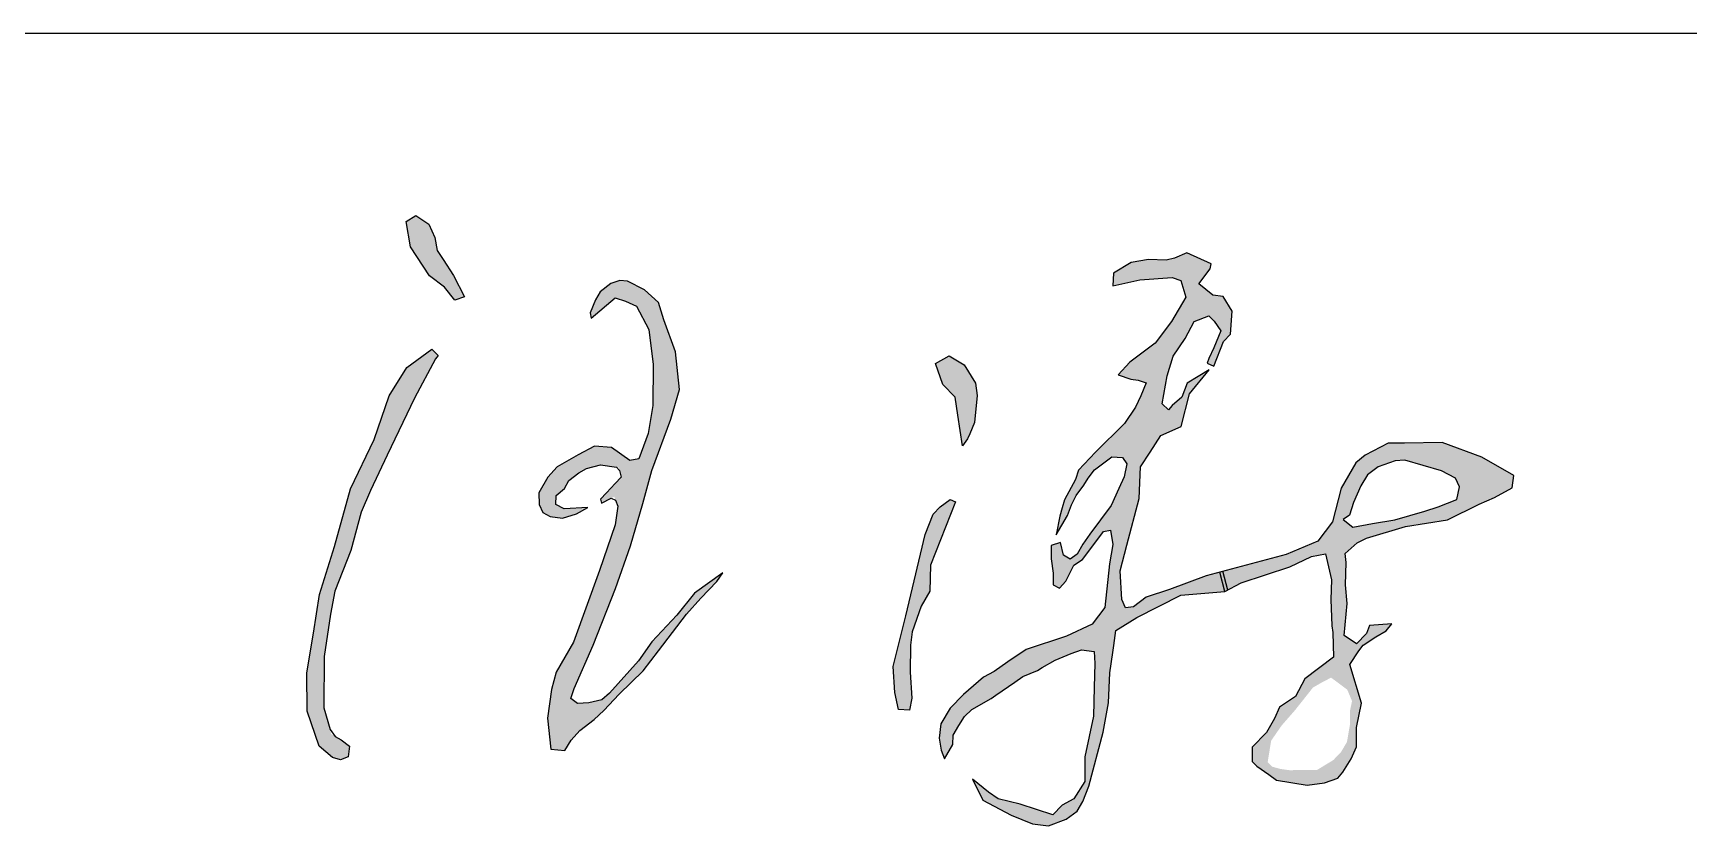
# Model space of a CAD drawing. Extents: x 1169373 to 1354985, y 649019 to 904199.
# Drawn here: x 1350008 to 1352909, y 764865 to 766255 of the extents above; entities that cross this region are included whole.
import ezdxf

# ---------------------------------------------------------------- set-up
doc = ezdxf.new("R2010")
doc.units = 0
doc.header["$LTSCALE"] = 1000
doc.header["$MEASUREMENT"] = 0
doc.layers.add('PUB_TEXT', color=7, linetype='Continuous')
doc.layers.add('图框', color=7, linetype='Continuous')

msp = doc.modelspace()

# ---------------------------------------------------------------- hatches: boundary and pattern name
at = {"layer": 'PUB_TEXT'}
h = msp.add_hatch(color=4, dxfattribs=at)
h.paths.add_polyline_path([(1350676, 765614.8), (1350716.5, 765690.6), (1350706.5, 765700.6), (1350662.3, 765668.7), (1350631.7, 765619.1), (1350605.5, 765542.4), (1350563.9, 765455.5), (1350535.6, 765354.7), (1350509.5, 765270.8), (1350499.1, 765202.5), (1350487.5, 765133.3), (1350488, 765066.1), (1350509.2, 765004.4), (1350532, 764984.7), (1350546.2, 764980.6), (1350559.8, 764986.2), (1350561.9, 765004.9), (1350547.2, 765015.5), (1350530.2, 765025.7), (1350517.2, 765071.8), (1350517.9, 765162.1), (1350528.6, 765236.2), (1350536.3, 765276.5), (1350564.3, 765347.8), (1350582.3, 765415), (1350598.7, 765453), (1350628.3, 765515)])
h.paths.add_polyline_path([(1350726.3, 765858.1), (1350715.8, 765873.5), (1350711.7, 765896.2), (1350701.2, 765919.8), (1350678.4, 765935.2), (1350661.4, 765924.6), (1350668.7, 765880), (1350702, 765828.9), (1350728.7, 765809.5), (1350746.6, 765786.8), (1350763.6, 765792.5), (1350744.2, 765829.8)])
h = msp.add_hatch(color=4, dxfattribs=at)
h.paths.add_polyline_path([(1351942, 765230.1), (1352019, 765269.6), (1352096.4, 765275.6), (1352087.3, 765309.7), (1352063.7, 765303.4), (1351999.4, 765279.3), (1351958.4, 765266), (1351936.1, 765249), (1351921.8, 765247.2), (1351915.5, 765261.5), (1351912.9, 765312.3), (1351924.5, 765356.9), (1351945.9, 765438.9), (1351948.3, 765494.1), (1351965.2, 765520.2), (1351984, 765549.1), (1352019.5, 765565.2), (1352034.3, 765622.3), (1352068.8, 765664.5), (1352030.4, 765641.2), (1352020.6, 765616.5), (1352003.7, 765602), (1351997.6, 765594.1), (1351986.6, 765604.6), (1351994.9, 765653.9), (1352005.5, 765688.2), (1352026.6, 765719.4), (1352042.5, 765749.4), (1352068, 765759), (1352077.3, 765749.8), (1352089.2, 765732.6), (1352076.8, 765702.7), (1352068, 765684.2), (1352064.9, 765676.3), (1352076.8, 765670.6), (1352093.6, 765714.2), (1352105.9, 765726.9), (1352109, 765767.4), (1352093.3, 765792.8), (1352074.9, 765795.1), (1352050.4, 765815.1), (1352070.5, 765841.2), (1352072.2, 765850.1), (1352029.3, 765869.6), (1352008.1, 765860.2), (1351993.1, 765856.8), (1351962.5, 765857.9), (1351931.8, 765852.4), (1351901.2, 765834), (1351900, 765811.9), (1351947.3, 765822.1), (1352003.6, 765826), (1352019, 765820.9), (1352028, 765791.5), (1352002.4, 765749.3), (1351974.2, 765710.9), (1351929.4, 765677.7), (1351909, 765655.9), (1351931.3, 765648.1), (1351944.2, 765646.3), (1351958.4, 765641.4), (1351949, 765618.8), (1351939.3, 765598.8), (1351920.2, 765570.4), (1351869.3, 765520.1), (1351839.8, 765488.4), (1351834.5, 765472.2), (1351815.4, 765436.7), (1351810.9, 765422.2), (1351806.8, 765408.1), (1351800.5, 765375.3), (1351820.6, 765408.8), (1351827.3, 765427.7), (1351835.6, 765444.2), (1351849, 765462), (1351856.9, 765474.2), (1351868, 765489.2), (1351881.8, 765499.4), (1351898, 765511.6), (1351916.9, 765510.9), (1351924.4, 765499.8), (1351920, 765476.6), (1351910.6, 765456.1), (1351896.8, 765426.5), (1351859.7, 765376.5), (1351847.1, 765358.7), (1351837.6, 765341), (1351825, 765332.7), (1351813.5, 765339.4), (1351808.4, 765361.9), (1351791.9, 765356.5), (1351791.9, 765333.1), (1351795.4, 765307.7), (1351795.4, 765287.3), (1351806.3, 765281.8), (1351817.3, 765293.7), (1351831.3, 765321.7), (1351846.7, 765332.1), (1351871.7, 765365), (1351883.6, 765381), (1351895.6, 765383.5), (1351899.6, 765358), (1351894.1, 765324.1), (1351886.1, 765247.5), (1351863.7, 765218.6), (1351818.8, 765197.2), (1351748, 765174.3), (1351715.9, 765152.3), (1351691.9, 765135.3), (1351673, 765125.8), (1351638.3, 765095.1), (1351614.9, 765071.3), (1351598.6, 765043.6), (1351595.4, 765018.4), (1351599.2, 764997.7), (1351604.9, 764982.6), (1351619.3, 765007.8), (1351620, 765024.1), (1351630, 765041.1), (1351640.1, 765056.8), (1351652.7, 765068.8), (1351686.7, 765088.3), (1351694.9, 765093.9), (1351728.3, 765116.6), (1351742.1, 765126.6), (1351767.9, 765137.3), (1351776.1, 765142.4), (1351798.8, 765155.6), (1351827.1, 765166.9), (1351844.7, 765173.8), (1351867.4, 765170.7), (1351868.6, 765149.3), (1351867.4, 765107.8), (1351866.1, 765057.4), (1351851, 764986), (1351851, 764943), (1351831.3, 764912.6), (1351810.8, 764901), (1351794.6, 764884), (1351737.4, 764902.8), (1351698.9, 764912.6), (1351681.9, 764924.3), (1351654.1, 764946.6), (1351672, 764909.9), (1351721.8, 764883.4), (1351759, 764868.4), (1351787.3, 764864.9), (1351817.8, 764876.4), (1351837.2, 764890.5), (1351847.4, 764907.7), (1351857.6, 764934.7), (1351882.8, 765029.3), (1351892.2, 765080.8), (1351894.7, 765133), (1351899.8, 765168.8), (1351901.7, 765181.4), (1351905.4, 765207.7)])
h.paths.add_polyline_path([(1352210, 765318.8), (1352248.2, 765336.9), (1352272.3, 765341.9), (1352283.2, 765296.3), (1352281.8, 765261.7), (1352283.9, 765215.8), (1352285.3, 765203.8), (1352286.7, 765160.7), (1352236.4, 765122.9), (1352220.1, 765091.9), (1352191.9, 765072.9), (1352183.4, 765053.1), (1352169.3, 765028.4), (1352143.9, 765003), (1352143.9, 764977.6), (1352152.3, 764969.8), (1352173.5, 764955), (1352186.9, 764945.1), (1352240.6, 764936), (1352271, 764940.2), (1352294.3, 764948.7), (1352302.8, 764959.3), (1352317.6, 764982.5), (1352326.8, 765003.7), (1352326.8, 765037.6), (1352335.9, 765079.9), (1352315.5, 765147.6), (1352331, 765171.6), (1352338.8, 765181.5), (1352360.7, 765196.3), (1352379, 765206.9), (1352388.9, 765218.9), (1352349.8, 765216.3), (1352344.6, 765202), (1352326.8, 765183.8), (1352305.5, 765198.8), (1352310.4, 765254.9), (1352307.4, 765287.6), (1352308.9, 765326.8), (1352306.9, 765342.6), (1352328.3, 765361), (1352344.6, 765369.4), (1352412.6, 765389.9), (1352486.6, 765401.5), (1352542, 765429.1), (1352568.7, 765440.7), (1352600, 765457.6), (1352602.6, 765479), (1352546.4, 765511.1), (1352476.8, 765537), (1352410.8, 765536.1), (1352382.2, 765536.1), (1352342.1, 765514.7), (1352326, 765501.3), (1352300.1, 765456.8), (1352285, 765397.9), (1352259.1, 765364), (1352203.8, 765340.9), (1352092.8, 765311.2), (1352101.6, 765278.4), (1352124.6, 765290.7)])
h.paths.add_polyline_path([(1352303.7, 765402.2), (1352314.7, 765409.9), (1352321.6, 765431.7), (1352334.7, 765461.1), (1352346, 765480.4), (1352364.7, 765494.2), (1352394.7, 765504.8), (1352411.6, 765506), (1352475.7, 765487.1), (1352500.4, 765474.3), (1352507.3, 765459), (1352502.9, 765437.3), (1352470.3, 765424.4), (1352446.5, 765416.5), (1352394.2, 765401.7), (1352355.1, 765394.8), (1352320.5, 765388.4)], flags=16)
h.paths.add_polyline_path([(1352267.4, 765117), (1352282.4, 765124.8), (1352310.8, 765103.6), (1352319.1, 765083.6), (1352315.8, 765068.1), (1352315.8, 765044.7), (1352310.2, 765012), (1352299.7, 764994.2), (1352286.3, 764980.3), (1352258, 764963.1), (1352209.6, 764962.5), (1352193.5, 764964.7), (1352179.5, 764968.6), (1352171.2, 764976.4), (1352177.3, 765014.2), (1352195.7, 765040.9), (1352219, 765067.5), (1352250.7, 765107.5)], flags=16)
h.paths.add_polyline_path([(1352092.8, 765311.2), (1352087.3, 765309.7), (1352096.4, 765275.6), (1352101.6, 765278.4)], flags=17)
msp.add_hatch(color=4, dxfattribs=at).paths.add_polyline_path([(1351032.3, 765425.1), (1351027.9, 765392.5), (1351000.2, 765312.6), (1350954.9, 765186.8), (1350924.1, 765134.5), (1350916.2, 765103.7), (1350909.1, 765053.6), (1350914.8, 764999.2), (1350939.2, 764997), (1350950.6, 765014.9), (1350965.7, 765032.1), (1350990.8, 765051.5), (1351008, 765067.2), (1351034.5, 765095.9), (1351076.8, 765136.7), (1351103.4, 765171.8), (1351152.8, 765236.3), (1351177.9, 765264.2), (1351205.9, 765293.6), (1351216.6, 765308.6), (1351166.6, 765272.9), (1351135.9, 765234.2), (1351091.7, 765187.6), (1351068.3, 765154.3), (1351017.9, 765097.4), (1351004.4, 765085.8), (1350981.6, 765080.4), (1350961.9, 765079.6), (1350949.8, 765088.1), (1350956.1, 765105.5), (1350989.4, 765181.8), (1351028.2, 765281), (1351054.8, 765355.6), (1351076.3, 765430.2), (1351092.1, 765487.8), (1351125.1, 765577.9), (1351140.2, 765629.7), (1351133.3, 765696.1), (1351112.7, 765752.3), (1351103.7, 765782.4), (1351079.1, 765804.5), (1351049.4, 765820.1), (1351035.9, 765821.1), (1351020.3, 765815.6), (1351001.2, 765801), (1350993.2, 765787), (1350984.1, 765764.4), (1350985.4, 765755), (1351027.8, 765790.4), (1351046, 765785), (1351065.1, 765775.9), (1351086.9, 765734.9), (1351094, 765673.9), (1351093.5, 765601.9), (1351085.4, 765552.6), (1351069.2, 765508.3), (1351053.6, 765505.4), (1351021.1, 765528.4), (1350991.7, 765530.4), (1350963, 765515.5), (1350926.3, 765494.2), (1350909.6, 765476.1), (1350893.7, 765448.8), (1350894.4, 765428.2), (1350901.1, 765414.4), (1350913.5, 765407), (1350935.2, 765404.2), (1350960, 765411.9), (1350979.8, 765423.3), (1350938.3, 765420.5), (1350923.8, 765428.2), (1350924.2, 765444.2), (1350938.7, 765456.6), (1350946.5, 765470.1), (1350971.8, 765489.8), (1351001.8, 765498.1), (1351033.8, 765493.3), (1351038.4, 765476.1), (1351027.4, 765465.1), (1351012.5, 765448.8), (1351002.2, 765437.5), (1351003.6, 765430.7), (1351026.1, 765442)])
h = msp.add_hatch(color=4, dxfattribs=at)
h.paths.add_polyline_path([(1351614.6, 765437.1), (1351597, 765424.1), (1351585, 765411.6), (1351571, 765375.6), (1351551.4, 765294.2), (1351537.3, 765233.4), (1351514.8, 765144.4), (1351518.1, 765098.8), (1351524.3, 765068.9), (1351543.5, 765067.8), (1351547.4, 765088.6), (1351544.6, 765134.2), (1351545.1, 765181.9), (1351548.2, 765204.9), (1351564.1, 765250.1), (1351578.9, 765276.4), (1351580.1, 765322), (1351624.4, 765433.2)])
h.paths.add_polyline_path([(1351623.7, 765616.2), (1351628.4, 765584.9), (1351636.4, 765531.1), (1351645.2, 765543.2), (1351649.2, 765552), (1351657.3, 765572), (1351662.1, 765619.4), (1351658.9, 765641), (1351639.6, 765673.1), (1351613.1, 765689.1), (1351589, 765675.5), (1351601.9, 765638.6)])

# ---------------------------------------------------------------- linework, layer by layer
at = {"layer": 'PUB_TEXT', "color": 4}
for p, q in [((1352096.4, 765275.6), (1352087.3, 765309.7)), ((1352101.6, 765278.4), (1352092.8, 765311.2))]:
    msp.add_line(p, q, dxfattribs=at)
for points in [[(1350702, 765828.9), (1350668.7, 765880), (1350661.4, 765924.6), (1350678.4, 765935.2), (1350701.2, 765919.8), (1350711.7, 765896.2), (1350715.8, 765873.5), (1350726.3, 765858.1), (1350744.2, 765829.8), (1350763.6, 765792.5), (1350746.6, 765786.8), (1350728.7, 765809.5), (1350702, 765828.9)], [(1350985.4, 765755), (1351027.8, 765790.4), (1351046, 765785), (1351065.1, 765775.9), (1351086.9, 765734.9), (1351094, 765673.9), (1351093.5, 765601.9), (1351085.4, 765552.6), (1351069.2, 765508.3), (1351053.6, 765505.4), (1351021.1, 765528.4), (1350991.7, 765530.4), (1350963, 765515.5), (1350926.3, 765494.2), (1350909.6, 765476.1), (1350893.7, 765448.8), (1350894.4, 765428.2), (1350901.1, 765414.4), (1350913.5, 765407), (1350935.2, 765404.2), (1350960, 765411.9), (1350979.8, 765423.3), (1350938.3, 765420.5), (1350923.8, 765428.2), (1350924.2, 765444.2), (1350938.7, 765456.6), (1350946.5, 765470.1), (1350964.2, 765483.9), (1350977.4, 765491.3), (1351001.8, 765498.1), (1351030.2, 765493.8), (1351035.2, 765488.1), (1351038.4, 765476.1), (1351027.4, 765465.1), (1351012.5, 765448.8), (1351002.2, 765437.5), (1351003.6, 765430.7), (1351020.6, 765439.2), (1351028.4, 765435.7), (1351032.3, 765425.1), (1351027.9, 765392.5), (1351000.2, 765312.6), (1350954.9, 765186.8), (1350924.1, 765134.5), (1350916.2, 765103.7), (1350909.1, 765053.6), (1350914.8, 764999.2), (1350939.2, 764997), (1350950.6, 765014.9), (1350965.7, 765032.1), (1350990.8, 765051.5), (1351008, 765067.2), (1351034.5, 765095.9), (1351076.8, 765136.7), (1351103.4, 765171.8), (1351152.8, 765236.3), (1351177.9, 765264.2), (1351205.9, 765293.6), (1351216.6, 765308.6), (1351166.6, 765272.9), (1351135.9, 765234.2), (1351091.7, 765187.6), (1351068.3, 765154.3), (1351017.9, 765097.4), (1351004.4, 765085.8), (1350981.6, 765080.4), (1350961.9, 765079.6), (1350949.8, 765088.1), (1350956.1, 765105.5), (1350989.4, 765181.8), (1351028.2, 765281), (1351054.8, 765355.6), (1351076.3, 765430.2), (1351092.1, 765487.8), (1351125.1, 765577.9), (1351140.2, 765629.7), (1351133.3, 765696.1), (1351112.7, 765752.3), (1351103.7, 765782.4), (1351079.1, 765804.5), (1351049.4, 765820.1), (1351035.9, 765821.1), (1351020.3, 765815.6), (1351001.2, 765801), (1350993.2, 765787), (1350984.1, 765764.4), (1350984.1, 765764.4), (1350985.4, 765755)], [(1350712.9, 765683.9), (1350676, 765614.8), (1350628.3, 765515), (1350598.7, 765453), (1350582.3, 765415), (1350564.3, 765347.8), (1350536.3, 765276.5), (1350528.6, 765236.2), (1350517.9, 765162.1), (1350517.2, 765071.8), (1350528, 765033.7), (1350537.1, 765021.6), (1350547.2, 765015.5), (1350561.9, 765004.9), (1350561.9, 765004.9), (1350559.8, 764986.2), (1350546.2, 764980.6), (1350532, 764984.7), (1350509.2, 765004.4), (1350488, 765066.1), (1350487.5, 765133.3), (1350499.1, 765202.5), (1350509.5, 765270.8), (1350535.6, 765354.7), (1350563.9, 765455.5), (1350605.5, 765542.4), (1350631.7, 765619.1), (1350662.3, 765668.7), (1350706.5, 765700.6), (1350717.7, 765689.4), (1350712.9, 765683.9)], [(1351636.4, 765531.1), (1351628.4, 765584.9), (1351623.7, 765616.2), (1351601.9, 765638.6), (1351589, 765675.5), (1351613.1, 765689.1), (1351639.6, 765673.1), (1351658.9, 765641), (1351662.1, 765619.4), (1351657.3, 765572), (1351649.2, 765552), (1351645.2, 765543.2), (1351636.4, 765531.1)], [(1352303.7, 765402.2), (1352320.5, 765388.4), (1352355.1, 765394.8), (1352394.2, 765401.7), (1352446.5, 765416.5), (1352470.3, 765424.4), (1352502.9, 765437.3), (1352507.3, 765459), (1352500.4, 765474.3), (1352475.7, 765487.1), (1352411.6, 765506), (1352394.7, 765504.8), (1352364.7, 765494.2), (1352346, 765480.4), (1352334.7, 765461.1), (1352321.6, 765431.7), (1352314.7, 765409.9), (1352303.7, 765402.2)], [(1351624.4, 765433.2), (1351580.1, 765322), (1351578.9, 765276.4), (1351564.1, 765250.1), (1351548.2, 765204.9), (1351545.1, 765181.9), (1351544.6, 765134.2), (1351547.4, 765088.6), (1351543.5, 765067.8), (1351543.5, 765067.8), (1351524.3, 765068.9), (1351518.1, 765098.8), (1351514.8, 765144.4), (1351537.3, 765233.4), (1351551.4, 765294.2), (1351571, 765375.6), (1351585, 765411.6), (1351597, 765424.1), (1351614.6, 765437.1), (1351624.4, 765433.2)]]:
    msp.add_lwpolyline(points, dxfattribs=at)
msp.add_lwpolyline([(1351900, 765811.9), (1351947.3, 765822.1), (1352003.6, 765826), (1352019, 765820.9), (1352028, 765791.5), (1352002.4, 765749.3), (1351974.2, 765710.9), (1351929.4, 765677.7), (1351929.4, 765677.7), (1351909, 765655.9), (1351931.3, 765648.1), (1351944.2, 765646.3), (1351958.4, 765641.4), (1351949, 765618.8), (1351939.3, 765598.8), (1351920.2, 765570.4), (1351869.3, 765520.1), (1351839.8, 765488.4), (1351834.5, 765472.2), (1351815.4, 765436.7), (1351810.9, 765422.2), (1351806.8, 765408.1), (1351800.5, 765375.3), (1351820.6, 765408.8), (1351827.3, 765427.7), (1351835.6, 765444.2), (1351849, 765462), (1351856.9, 765474.2), (1351868, 765489.2), (1351881.8, 765499.4), (1351898, 765511.6), (1351916.9, 765510.9), (1351924.4, 765499.8), (1351920, 765476.6), (1351910.6, 765456.1), (1351896.8, 765426.5), (1351859.7, 765376.5), (1351847.1, 765358.7), (1351837.6, 765341), (1351825, 765332.7), (1351813.5, 765339.4), (1351808.4, 765361.9), (1351791.9, 765356.5), (1351791.9, 765333.1), (1351795.4, 765307.7), (1351795.4, 765287.3), (1351806.3, 765281.8), (1351817.3, 765293.7), (1351831.3, 765321.7), (1351846.7, 765332.1), (1351871.7, 765365), (1351883.6, 765381), (1351895.6, 765383.5), (1351899.6, 765358), (1351894.1, 765324.1), (1351886.1, 765247.5), (1351863.7, 765218.6), (1351818.8, 765197.2), (1351748, 765174.3), (1351715.9, 765152.3), (1351691.9, 765135.3), (1351673, 765125.8), (1351638.3, 765095.1), (1351614.9, 765071.3), (1351598.6, 765043.6), (1351595.4, 765018.4), (1351599.2, 764997.7), (1351604.9, 764982.6), (1351604.9, 764982.6), (1351619.3, 765007.8), (1351620, 765024.1), (1351630, 765041.1), (1351640.1, 765056.8), (1351652.7, 765068.8), (1351686.7, 765088.3), (1351694.9, 765093.9), (1351728.3, 765116.6), (1351742.1, 765126.6), (1351767.9, 765137.3), (1351776.1, 765142.4), (1351798.8, 765155.6), (1351827.1, 765166.9), (1351844.7, 765173.8), (1351867.4, 765170.7), (1351868.6, 765149.3), (1351867.4, 765107.8), (1351866.1, 765057.4), (1351851, 764986), (1351851, 764943), (1351831.3, 764912.6), (1351810.8, 764901), (1351794.6, 764884), (1351737.4, 764902.8), (1351698.9, 764912.6), (1351681.9, 764924.3), (1351654.1, 764946.6), (1351654.1, 764946.6), (1351672, 764909.9), (1351721.8, 764883.4), (1351759, 764868.4), (1351787.3, 764864.9), (1351817.8, 764876.4), (1351837.2, 764890.5), (1351847.4, 764907.7), (1351857.6, 764934.7), (1351882.8, 765029.3), (1351892.2, 765080.8), (1351894.7, 765133), (1351899.8, 765168.8), (1351901.7, 765181.4), (1351905.4, 765207.7), (1351942, 765230.1), (1352019, 765269.6), (1352096.4, 765275.6), (1352124.6, 765290.7), (1352210, 765318.8), (1352248.2, 765336.9), (1352272.3, 765341.9), (1352283.2, 765296.3), (1352281.8, 765261.7), (1352283.9, 765215.8), (1352285.3, 765203.8), (1352286.7, 765160.7), (1352236.4, 765122.9), (1352220.1, 765091.9), (1352191.9, 765072.9), (1352183.4, 765053.1), (1352169.3, 765028.4), (1352143.9, 765003), (1352143.9, 764977.6), (1352152.3, 764969.8), (1352173.5, 764955), (1352186.9, 764945.1), (1352240.6, 764936), (1352271, 764940.2), (1352294.3, 764948.7), (1352302.8, 764959.3), (1352317.6, 764982.5), (1352326.8, 765003.7), (1352326.8, 765037.6), (1352335.9, 765079.9), (1352315.5, 765147.6), (1352331, 765171.6), (1352338.8, 765181.5), (1352360.7, 765196.3), (1352379, 765206.9), (1352388.9, 765218.9), (1352349.8, 765216.3), (1352344.6, 765202), (1352326.8, 765183.8), (1352305.5, 765198.8), (1352310.4, 765254.9), (1352307.4, 765287.6), (1352308.9, 765326.8), (1352306.9, 765342.6), (1352328.3, 765361), (1352344.6, 765369.4), (1352412.6, 765389.9), (1352486.6, 765401.5), (1352542, 765429.1), (1352568.7, 765440.7), (1352600, 765457.6), (1352602.6, 765479), (1352546.4, 765511.1), (1352546.4, 765511.1), (1352476.8, 765537), (1352410.8, 765536.1), (1352382.2, 765536.1), (1352342.1, 765514.7), (1352326, 765501.3), (1352300.1, 765456.8), (1352285, 765397.9), (1352285, 765397.9), (1352259.1, 765364), (1352203.8, 765340.9), (1352063.7, 765303.4), (1351999.4, 765279.3), (1351958.4, 765266), (1351936.1, 765249), (1351921.8, 765247.2), (1351915.5, 765261.5), (1351912.9, 765312.3), (1351924.5, 765356.9), (1351945.9, 765438.9), (1351948.3, 765494.1), (1351965.2, 765520.2), (1351984, 765549.1), (1352019.5, 765565.2), (1352034.3, 765622.3), (1352068.8, 765664.5), (1352030.4, 765641.2), (1352020.6, 765616.5), (1352003.7, 765602), (1351997.6, 765594.1), (1351986.6, 765604.6), (1351994.9, 765653.9), (1352005.5, 765688.2), (1352026.6, 765719.4), (1352042.5, 765749.4), (1352068, 765759), (1352077.3, 765749.8), (1352089.2, 765732.6), (1352076.8, 765702.7), (1352068, 765684.2), (1352064.9, 765676.3), (1352076.8, 765670.6), (1352093.6, 765714.2), (1352105.9, 765726.9), (1352109, 765767.4), (1352093.3, 765792.8), (1352074.9, 765795.1), (1352050.4, 765815.1), (1352070.5, 765841.2), (1352072.2, 765850.1), (1352029.3, 765869.6), (1352008.1, 765860.2), (1351993.1, 765856.8), (1351962.5, 765857.9), (1351931.8, 765852.4), (1351901.2, 765834), (1351900, 765811.9)], close=True, dxfattribs=at)
at = {"layer": '图框', "color": 0}
msp.add_line((1344264.7, 766254.7), (1353349.5, 766254.7), dxfattribs=at)
msp.add_line((1344264.7, 766254.7), (1353349.5, 766254.7), dxfattribs=at)

doc.saveas('drawing.dxf')
